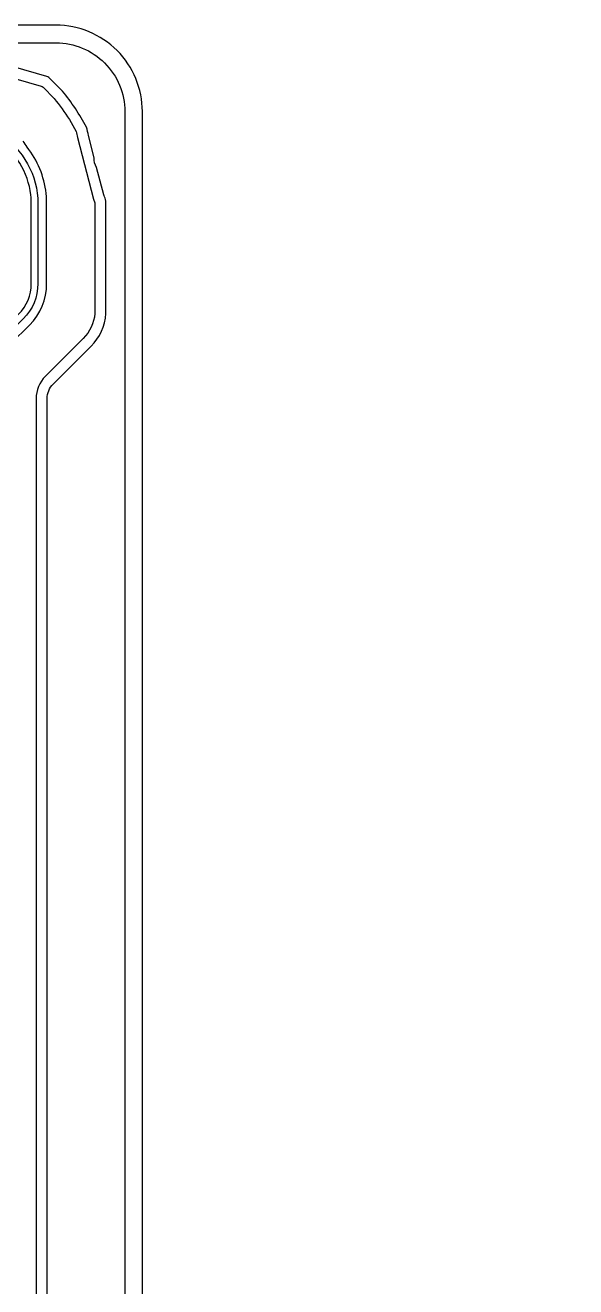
# Model space of a CAD drawing. Extents: x 726 to 4465, y 139 to 737.
# Drawn here: x 3909.4 to 3915.77, y 410.24 to 424.84 of the extents above; entities that cross this region are included whole.
import ezdxf

# ---------------------------------------------------------------- set-up
doc = ezdxf.new("R2010")
doc.units = 0
doc.layers.add('bak_bak_ttr1-bcq6716', color=11, linetype='Continuous')
doc.layers.add('bak_outline', color=11, linetype='Continuous')

msp = doc.modelspace()

# ---------------------------------------------------------------- linework, layer by layer
at = {"layer": 'bak_bak_ttr1-bcq6716'}
msp.add_lwpolyline([(3897.355, 342.02), (3897.355, 363.551, -0.202307), (3901.857, 374.221, 0.202316), (3902.371, 375.441), (3902.371, 380.941, 0.202311), (3901.857, 382.161, -0.202307), (3897.355, 392.831), (3897.355, 423.84, -0.414216), (3898.151, 424.636), (3909.751, 424.636, -0.414216), (3910.548, 423.84), (3910.548, 393.246, 0.196007), (3911.319, 391.356, -0.196002), (3915.564, 380.941), (3915.564, 375.441, -0.196002), (3911.319, 365.026, 0.196006), (3910.548, 363.136), (3910.548, 342.02, -0.414217), (3909.751, 341.223), (3898.151, 341.223, -0.414217)], format="xyb", close=True, dxfattribs=at)
for points in [[(3908.494, 424.448), (3909.58, 424.135, -0.126623), (3909.601, 424.122), (3909.731, 423.992, -0.030369), (3909.906, 423.748), (3909.986, 423.611, -0.024847), (3910.001, 423.542), (3910.185, 422.828), (3910.202, 422.785), (3910.202, 421.507), (3910.201, 421.502, -0.17576), (3910.067, 421.215), (3909.628, 420.776, 0.198312), (3909.521, 420.518), (3909.523, 393.279, 0.113212)], [(3909.649, 393.37), (3909.649, 420.518, -0.198254), (3909.718, 420.686), (3910.157, 421.124, 0.180764), (3910.329, 421.502), (3910.329, 422.805, 0.027776), (3910.307, 422.868, -0.045493), (3910.304, 422.875), (3910.222, 423.193, -0.168436), (3910.193, 423.306), (3910.127, 423.562, 0.029512), (3910.105, 423.659, 0.048433), (3909.825, 424.078), (3909.668, 424.235, 0.126543), (3909.646, 424.248), (3908.991, 424.437, -0.239081)], [(3907.417, 424.254, 0.199049), (3907.492, 424.072), (3907.588, 423.976, 0.125575), (3907.906, 423.895, -0.058142), (3907.914, 423.894, 0.0564), (3908.238, 423.858), (3908.377, 423.858, -0.168692), (3909.016, 423.635, 0.028011), (3909.095, 423.58, -0.260373), (3909.541, 422.776), (3909.541, 421.849, -0.198945), (3909.373, 421.441), (3909.161, 421.23, 0.19896), (3908.86, 420.504), (3908.862, 393.322), (3908.886, 392.997, 0.074575)], [(3908.81, 392.992), (3908.784, 393.369), (3908.784, 420.504, -0.198959), (3909.107, 421.284), (3909.319, 421.495, 0.198944), (3909.465, 421.849), (3909.465, 422.776, 0.026175), (3909.46, 422.873, -0.016049), (3909.46, 422.876, 0.230116), (3909.055, 423.515, -0.027962), (3908.969, 423.576, 0.168646), (3908.377, 423.781), (3908.238, 423.781, -0.055734), (3907.901, 423.819, -0.126093), (3907.547, 423.912, -0.071308), (3907.538, 423.919), (3907.439, 424.018, 0.20904), (3907.247, 424.093, -0.042595), (3907.24, 424.093)], [(3909.233, 421.158), (3909.445, 421.369, 0.198886), (3909.643, 421.848), (3909.643, 422.776, 0.025222), (3909.638, 422.888, 0.010895), (3909.637, 422.894, 0.141474), (3909.416, 423.429, 0.010909), (3909.371, 423.498)]]:
    msp.add_lwpolyline(points, format="xyb", dxfattribs=at)
at = {"layer": 'bak_outline'}
msp.add_lwpolyline([(3909.751, 424.84), (3898.151, 424.84, 0.414215), (3897.151, 423.84), (3897.151, 392.832, 0.202312), (3901.715, 382.016, -0.202309), (3902.168, 380.941), (3902.168, 375.441, -0.202309), (3901.715, 374.367, 0.202312), (3897.151, 363.551), (3897.151, 342.02, 0.414215), (3898.151, 341.02), (3909.751, 341.02, 0.414215), (3910.751, 342.02), (3910.751, 363.136, -0.196013), (3911.464, 364.884, 0.196007), (3915.768, 375.441), (3915.768, 380.941, 0.196007), (3911.464, 391.498, -0.196013), (3910.751, 393.246), (3910.751, 423.84, 0.414215)], format="xyb", close=True, dxfattribs=at)

doc.saveas('drawing.dxf')
